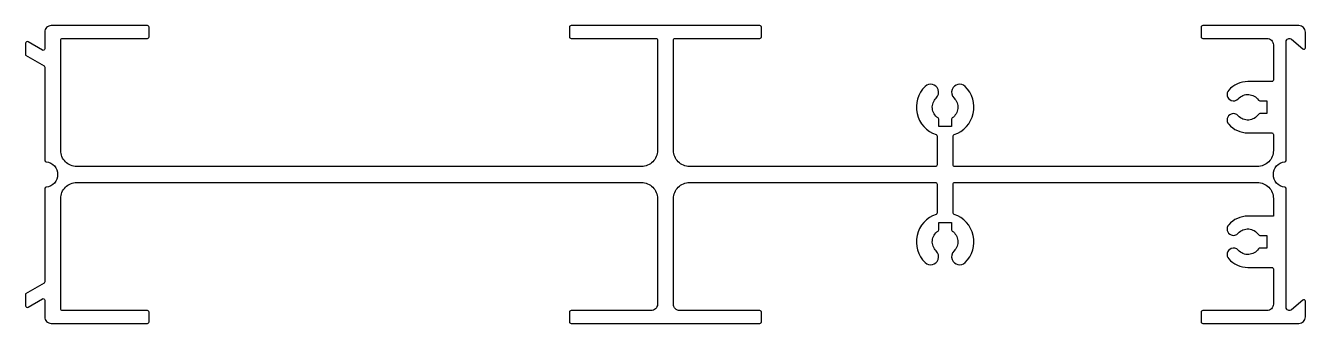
# Model space of a CAD drawing. Extents: x 745 to 945, y 594 to 641.
import ezdxf

# ---------------------------------------------------------------- set-up
doc = ezdxf.new("R2010")
doc.units = 0
doc.layers.get('0').update_dxf_attribs({"linetype": 'CONTINUOUS'})

msp = doc.modelspace()

# ---------------------------------------------------------------- linework, layer by layer
msp.add_lwpolyline([(942.17, 615.13, 0.381966), (941.95, 615.38, -0.894427), (941.95, 619.36, 0.381966), (942.17, 619.61), (942.17, 638.12, -0.641829), (943, 638.5), (944.76, 636.98, 0.641829), (945.17, 637.17), (945.17, 639.62, 0.414214), (944.17, 640.62), (929.12, 640.62, 0.414214), (928.87, 640.37), (928.87, 638.87, 0.414214), (929.12, 638.62), (939.17, 638.62, -0.414214), (940.17, 637.62), (940.17, 632.12, -0.414214), (939.92, 631.87), (936.17, 631.87, 0.214013), (933.19, 630.53, 0.517638), (933.56, 628.94, 0.317837), (934.68, 629.2, -0.490817), (937.84, 628.98, 0.250492), (938.04, 628.87), (939.17, 628.87), (939.17, 627.87), (939.17, 626.87), (938.04, 626.87, 0.250492), (937.84, 626.76, -0.490817), (934.68, 626.54, 0.317837), (933.56, 626.8, 0.517638), (933.19, 625.21, 0.214013), (936.17, 623.87), (939.92, 623.87, -0.414214), (940.17, 623.62), (940.17, 621.12, -0.414214), (937.67, 618.62), (890.37, 618.62, -0.414214), (890.12, 618.87), (890.12, 623.36, -0.32295), (890.29, 623.6, 0.563242), (892, 631.11, 0.535184), (889.97, 630.66), (889.97, 630.66, 0.302776), (890.26, 629.31, -0.478153), (889.98, 626.21, 0.250492), (889.87, 626), (889.87, 624.87), (888.87, 624.87), (887.87, 624.87), (887.87, 626, 0.250492), (887.76, 626.21, -0.478153), (887.48, 629.31, 0.302776), (887.78, 630.66), (887.78, 630.66, 0.535184), (885.75, 631.11, 0.563242), (887.45, 623.6, -0.32295), (887.62, 623.36), (887.62, 618.87, -0.414214), (887.37, 618.62), (848.92, 618.62, -0.414214), (846.42, 621.12), (846.42, 638.37, -0.414214), (846.67, 638.62), (859.92, 638.62, 0.414214), (860.17, 638.87), (860.17, 640.37, 0.414214), (859.92, 640.62), (830.42, 640.62, 0.414214), (830.17, 640.37), (830.17, 638.87, 0.414214), (830.42, 638.62), (843.67, 638.62, -0.414214), (843.92, 638.37), (843.92, 621.12, -0.414214), (841.42, 618.62), (753.17, 618.62, -0.414214), (750.67, 621.12), (750.67, 638.37, -0.414214), (750.92, 638.62), (764.22, 638.62, 0.414214), (764.47, 638.87), (764.47, 640.37, 0.414214), (764.22, 640.62), (749.17, 640.62, 0.414214), (748.17, 639.62), (748.17, 637, -0.57735), (747.8, 636.79), (745.55, 638.09, 0.57735), (745.17, 637.87), (745.17, 635.99), (748.05, 634.33, -0.267949), (748.17, 634.12), (748.17, 619.61, 0.381966), (748.4, 619.36, -0.894427), (748.4, 615.38, 0.381966), (748.17, 615.13), (748.17, 600.62, -0.267949), (748.05, 600.41), (745.17, 598.75), (745.17, 596.87, 0.57735), (745.55, 596.65), (747.8, 597.95, -0.57735), (748.17, 597.74), (748.17, 595.12, 0.414214), (749.17, 594.12), (764.22, 594.12, 0.414214), (764.47, 594.37), (764.47, 595.87, 0.414214), (764.22, 596.12), (750.92, 596.12, -0.414214), (750.67, 596.37), (750.67, 613.62, -0.414214), (753.17, 616.12), (841.42, 616.12, -0.414214), (843.92, 613.62), (843.92, 597.12, -0.414214), (842.92, 596.12), (830.42, 596.12, 0.414214), (830.17, 595.87), (830.17, 594.37, 0.414214), (830.42, 594.12), (859.92, 594.12, 0.414214), (860.17, 594.37), (860.17, 595.87, 0.414214), (859.92, 596.12), (847.42, 596.12, -0.414214), (846.42, 597.12), (846.42, 613.62, -0.414214), (848.92, 616.12), (887.37, 616.12, -0.414214), (887.62, 615.87), (887.62, 611.38, -0.32295), (887.45, 611.14, 0.563242), (885.75, 603.63, 0.535184), (887.78, 604.08, 0.302776), (887.48, 605.43, -0.478153), (887.76, 608.53, 0.250492), (887.87, 608.74), (887.87, 609.87), (888.87, 609.87), (889.87, 609.87), (889.87, 608.74, 0.250492), (889.98, 608.53, -0.478153), (890.26, 605.43, 0.302776), (889.97, 604.08, 0.535184), (892, 603.63, 0.563242), (890.29, 611.14, -0.32295), (890.12, 611.38), (890.12, 615.87, -0.414214), (890.37, 616.12), (937.67, 616.12, -0.414214), (940.17, 613.62), (940.17, 610.87), (936.17, 610.87, 0.214013), (933.19, 609.53, 0.517638), (933.56, 607.94), (933.56, 607.94, 0.317837), (934.68, 608.2, -0.490817), (937.84, 607.98, 0.250492), (938.04, 607.87), (939.17, 607.87), (939.17, 606.87), (939.17, 605.87), (938.04, 605.87, 0.250492), (937.84, 605.76, -0.490817), (934.68, 605.54, 0.317837), (933.56, 605.8), (933.56, 605.8, 0.517638), (933.19, 604.21, 0.214013), (936.17, 602.87), (939.92, 602.87, -0.414214), (940.17, 602.62), (940.17, 597.12, -0.414214), (939.17, 596.12), (929.12, 596.12, 0.414214), (928.87, 595.87), (928.87, 594.37, 0.414214), (929.12, 594.12), (944.17, 594.12, 0.414214), (945.17, 595.12), (945.17, 597.57, 0.641829), (944.76, 597.76), (943, 596.24, -0.641829), (942.17, 596.62)], format="xyb", close=True)

doc.saveas('drawing.dxf')
